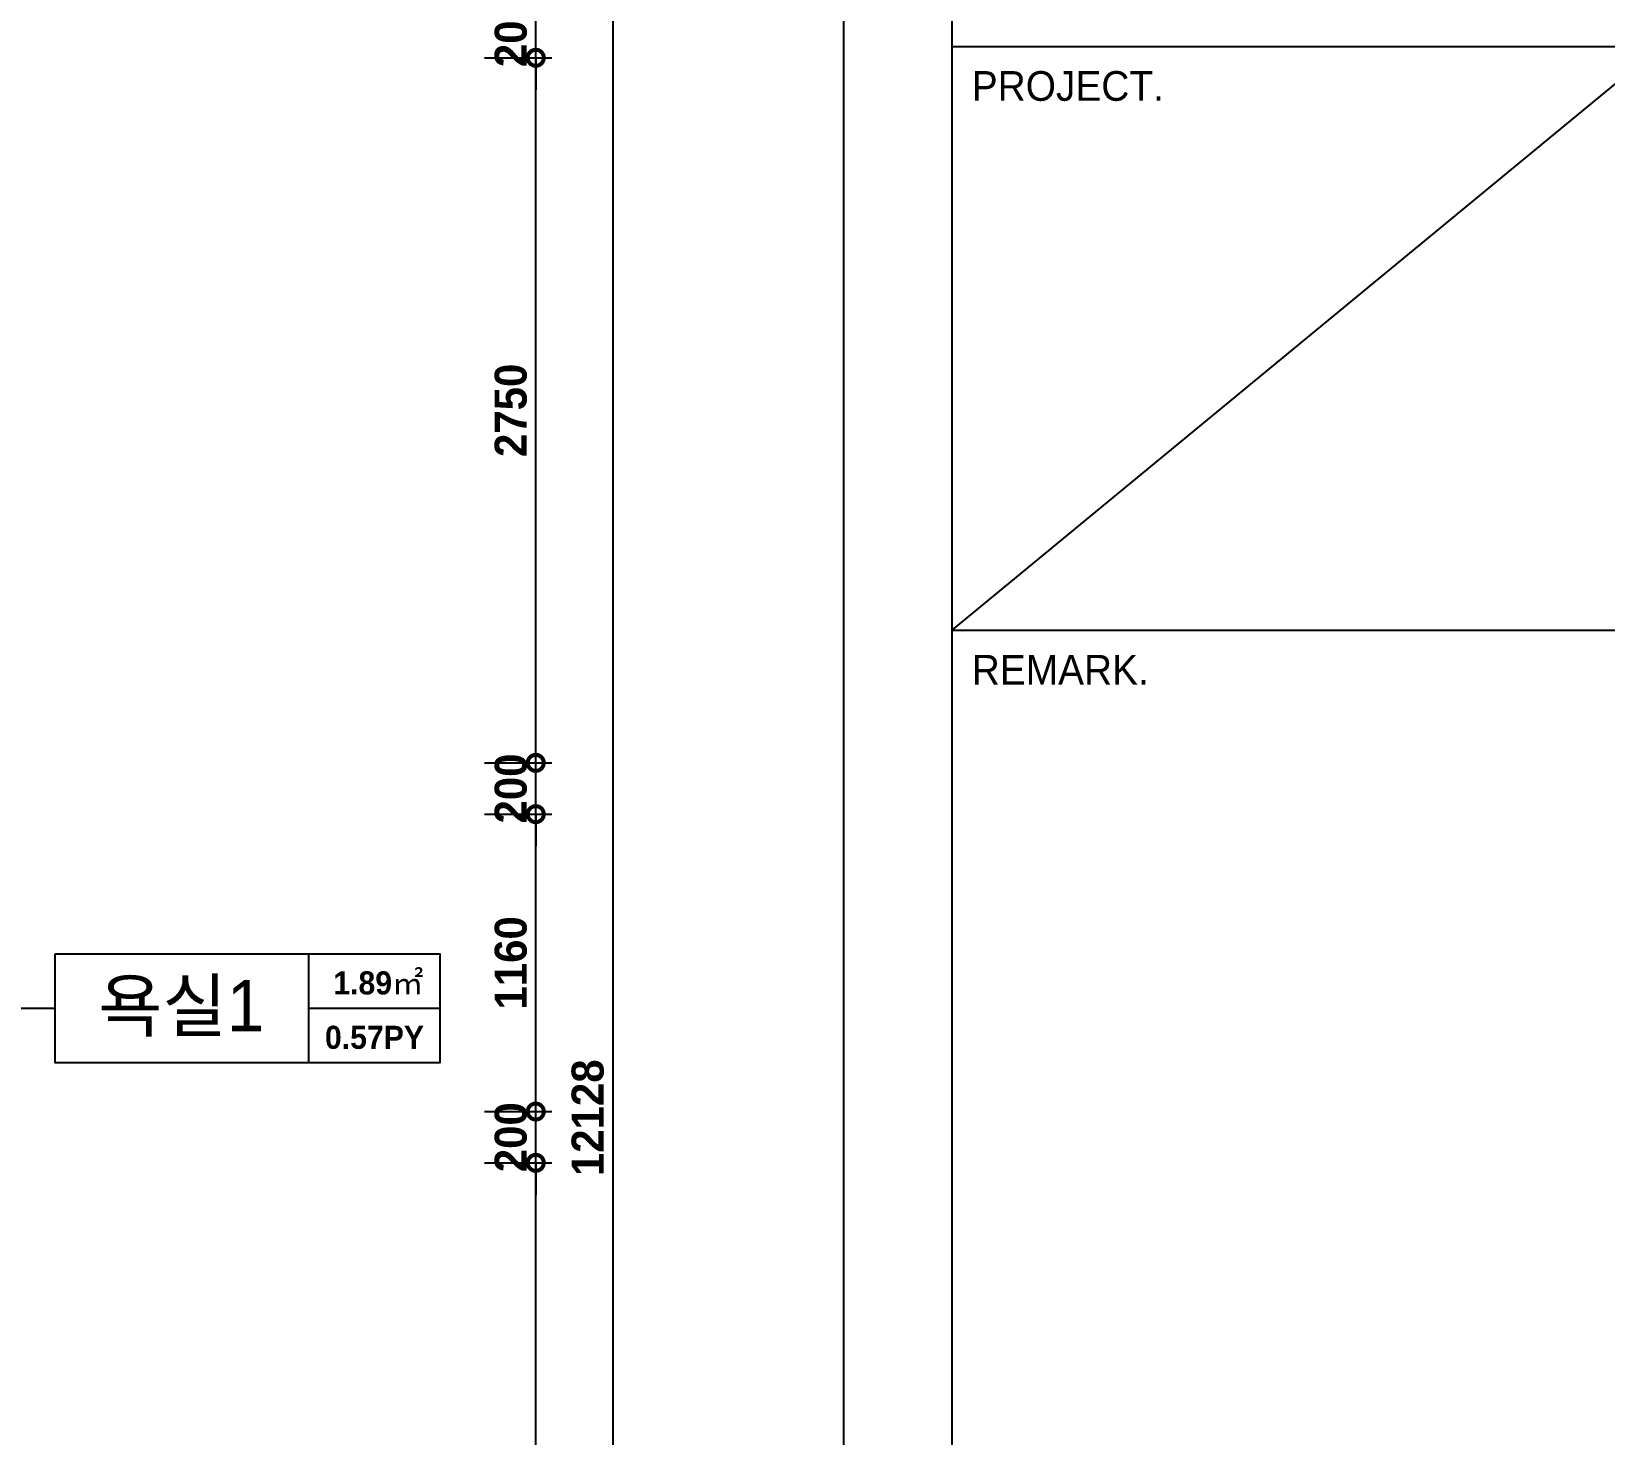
# Model space of a CAD drawing. Header units: inches. Extents: x 4138 to 127072, y -26315 to 43858.
# Drawn here: x 49086 to 55220, y 31873 to 37346 of the extents above; entities that cross this region are included whole.
import ezdxf
from ezdxf.enums import TextEntityAlignment as Align

# ---------------------------------------------------------------- set-up
doc = ezdxf.new("R2010")
doc.units = ezdxf.units.IN
doc.header["$LTSCALE"] = 50
doc.header["$MEASUREMENT"] = 0
for name, color, linetype in [('03-TEXT', 3, 'Continuous'), ('07-DIM', 5, 'Continuous'), ('07-DIM WAL', 5, 'Continuous'), ('253', 253, 'Continuous'), ('FORM(YOURNAME)-11', 1, 'Continuous')]:
    doc.layers.add(name, color=color, linetype=linetype)
doc.styles.add('YOURNAME', font='HY울릉도M.TTF')
doc.styles.add('넥슨고딕', font='')
doc.styles.add('마감재', font='stylu.ttf')
doc.styles.add('코레일둥고', font='Korail_Round_Gothic_Medium.ttf')
doc.styles.get('넥슨고딕').set_extended_font_data('NEXON Lv1 Gothic Bold', bold=True)
doc.dimstyles.new('50', dxfattribs={"dimscale": 50, "dimtxt": 2.5, "dimasz": 2.5, "dimexe": 1.25, "dimexo": 2, "dimtad": 1, "dimdec": 0, "dimtxsty": '넥슨고딕', "dimblk": 'DOTSMALL', "dimcen": 2.5, "dimclrd": 1, "dimclre": 1, "dimclrt": 2, "dimadec": 0, "dimazin": 0, "dimtfac": 1, "dimtdec": 0, "dimtix": 1, "dimtmove": 0, "dimatfit": 3, "dimldrblk": 'DOTSMALL', "dimfxl": 1.25, "dimarcsym": 0})
doc.dimstyles.new('벽치수 Copy of DIM-50', dxfattribs={"dimscale": 50, "dimtxt": 2, "dimasz": 0.7, "dimexe": 1, "dimexo": 1, "dimgap": 0.7, "dimtad": 1, "dimdec": 0, "dimzin": 1, "dimdsep": 46, "dimlunit": 6, "dimtxsty": '마감재', "dimblk": 'ARCHTICK', "dimcen": -0.09, "dimclrd": 256, "dimclre": 256, "dimclrt": 3, "dimadec": 0, "dimazin": 0, "dimtfac": 1, "dimtdec": 0, "dimtix": 1, "dimtmove": 2, "dimatfit": 0, "dimldrblk": 'ARCHTICK', "dimfxl": 1, "dimtolj": 1, "dimtzin": 0, "dimarcsym": 0})

# ---------------------------------------------------------------- blocks, each defined once
blk = doc.blocks.new('_ARCHTICK')
at = {"color": 0, "linetype": 'ByBlock', "const_width": 0.075}
blk.add_lwpolyline([(-0.25, -0.25), (0.25, 0.25)], dxfattribs=at)
blk = doc.blocks.new('_DOTSMALL')
at = {"color": 0, "linetype": 'ByBlock', "const_width": 0.5}
blk.add_lwpolyline([(-0.0625, 0, 1), (0.0625, 0, 1)], format="xyb", close=True, dxfattribs=at)
blk = doc.blocks.new('*D195')
at = {"layer": '07-DIM', "color": 1, "lineweight": -2, "transparency": 16777216}
for p, q in [((50852.4, 32933), (51114.9, 32933)), ((51052.4, 29285), (51052.4, 32933)), ((50852.4, 29285), (51114.9, 29285))]:
    blk.add_line(p, q, dxfattribs=at)
at = {"layer": 'Defpoints', "color": 0, "transparency": 16777216}
for p in [(50752.4, 32933), (51052.4, 32933), (50752.4, 29285)]:
    blk.add_point(p, dxfattribs=at)
at = {"layer": '07-DIM', "color": 1, "lineweight": -2, "transparency": 16777216, "xscale": 125, "yscale": 125, "zscale": 125}
for p, rotation in [((51052.4, 32933), 90), ((51052.4, 29285), 270)]:
    blk.add_blockref('_DOTSMALL', p, dxfattribs=dict(at, rotation=rotation))
at = {"layer": '07-DIM', "color": 2, "transparency": 16777216, "insert": (50955.5, 31109), "char_height": 125, "attachment_point": 5, "rotation": 90, "style": '넥슨고딕'}
blk.add_mtext('3648', dxfattribs=at)
blk = doc.blocks.new('*D196')
at = {"layer": '07-DIM', "color": 1, "lineweight": -2, "transparency": 16777216}
for p, q in [((51052.4, 33133), (51052.4, 33258)), ((50852.4, 33133), (51114.9, 33133)), ((51052.4, 32933), (51052.4, 33133)), ((50852.4, 32933), (51114.9, 32933)), ((51052.4, 32933), (51052.4, 32808))]:
    blk.add_line(p, q, dxfattribs=at)
at = {"layer": 'Defpoints', "color": 0, "transparency": 16777216}
for p in [(50752.4, 33133), (51052.4, 33133), (50752.4, 32933)]:
    blk.add_point(p, dxfattribs=at)
at = {"layer": '07-DIM', "color": 1, "lineweight": -2, "transparency": 16777216, "xscale": 125, "yscale": 125, "zscale": 125}
for p, rotation in [((51052.4, 33133), 270), ((51052.4, 32933), 90)]:
    blk.add_blockref('_DOTSMALL', p, dxfattribs=dict(at, rotation=rotation))
at = {"layer": '07-DIM', "color": 2, "transparency": 16777216, "insert": (50955.5, 33033), "char_height": 125, "attachment_point": 5, "rotation": 90, "style": '넥슨고딕'}
blk.add_mtext('200', dxfattribs=at)
blk = doc.blocks.new('*D197')
at = {"layer": '07-DIM', "color": 1, "lineweight": -2, "transparency": 16777216}
for p, q in [((50852.4, 34293), (51114.9, 34293)), ((51052.4, 33133), (51052.4, 34293)), ((50852.4, 33133), (51114.9, 33133))]:
    blk.add_line(p, q, dxfattribs=at)
at = {"layer": 'Defpoints', "color": 0, "transparency": 16777216}
for p in [(50752.4, 34293), (51052.4, 34293), (50752.4, 33133)]:
    blk.add_point(p, dxfattribs=at)
at = {"layer": '07-DIM', "color": 1, "lineweight": -2, "transparency": 16777216, "xscale": 125, "yscale": 125, "zscale": 125}
for p, rotation in [((51052.4, 34293), 90), ((51052.4, 33133), 270)]:
    blk.add_blockref('_DOTSMALL', p, dxfattribs=dict(at, rotation=rotation))
at = {"layer": '07-DIM', "color": 2, "transparency": 16777216, "insert": (50955.5, 33713), "char_height": 125, "attachment_point": 5, "rotation": 90, "style": '넥슨고딕'}
blk.add_mtext('1160', dxfattribs=at)
blk = doc.blocks.new('*D198')
at = {"layer": '07-DIM', "color": 1, "lineweight": -2, "transparency": 16777216}
for p, q in [((51052.4, 34493), (51052.4, 34618)), ((50852.4, 34493), (51114.9, 34493)), ((51052.4, 34293), (51052.4, 34493)), ((50852.4, 34293), (51114.9, 34293)), ((51052.4, 34293), (51052.4, 34168))]:
    blk.add_line(p, q, dxfattribs=at)
at = {"layer": 'Defpoints', "color": 0, "transparency": 16777216}
for p in [(50752.4, 34493), (51052.4, 34493), (50752.4, 34293)]:
    blk.add_point(p, dxfattribs=at)
at = {"layer": '07-DIM', "color": 1, "lineweight": -2, "transparency": 16777216, "xscale": 125, "yscale": 125, "zscale": 125}
for p, rotation in [((51052.4, 34493), 270), ((51052.4, 34293), 90)]:
    blk.add_blockref('_DOTSMALL', p, dxfattribs=dict(at, rotation=rotation))
at = {"layer": '07-DIM', "color": 2, "transparency": 16777216, "insert": (50955.5, 34393), "char_height": 125, "attachment_point": 5, "rotation": 90, "style": '넥슨고딕'}
blk.add_mtext('200', dxfattribs=at)
blk = doc.blocks.new('*D199')
at = {"layer": '07-DIM', "color": 1, "lineweight": -2, "transparency": 16777216}
for p, q in [((50852.4, 37243), (51114.9, 37243)), ((51052.4, 34493), (51052.4, 37243)), ((50852.4, 34493), (51114.9, 34493))]:
    blk.add_line(p, q, dxfattribs=at)
at = {"layer": 'Defpoints', "color": 0, "transparency": 16777216}
for p in [(50752.4, 37243), (51052.4, 37243), (50752.4, 34493)]:
    blk.add_point(p, dxfattribs=at)
at = {"layer": '07-DIM', "color": 1, "lineweight": -2, "transparency": 16777216, "xscale": 125, "yscale": 125, "zscale": 125}
for p, rotation in [((51052.4, 37243), 90), ((51052.4, 34493), 270)]:
    blk.add_blockref('_DOTSMALL', p, dxfattribs=dict(at, rotation=rotation))
at = {"layer": '07-DIM', "color": 2, "transparency": 16777216, "insert": (50955.5, 35868), "char_height": 125, "attachment_point": 5, "rotation": 90, "style": '넥슨고딕'}
blk.add_mtext('2750', dxfattribs=at)
blk = doc.blocks.new('*D200')
at = {"layer": '07-DIM', "color": 1, "lineweight": -2, "transparency": 16777216}
for p, q in [((51052.4, 37443), (51052.4, 37568)), ((50852.4, 37443), (51114.9, 37443)), ((51052.4, 37243), (51052.4, 37443)), ((50852.4, 37243), (51114.9, 37243)), ((51052.4, 37243), (51052.4, 37118))]:
    blk.add_line(p, q, dxfattribs=at)
at = {"layer": 'Defpoints', "color": 0, "transparency": 16777216}
for p in [(50752.4, 37443), (51052.4, 37443), (50752.4, 37243)]:
    blk.add_point(p, dxfattribs=at)
at = {"layer": '07-DIM', "color": 1, "lineweight": -2, "transparency": 16777216, "xscale": 125, "yscale": 125, "zscale": 125}
for p, rotation in [((51052.4, 37443), 270), ((51052.4, 37243), 90)]:
    blk.add_blockref('_DOTSMALL', p, dxfattribs=dict(at, rotation=rotation))
at = {"layer": '07-DIM', "color": 2, "transparency": 16777216, "insert": (50955.5, 37343), "char_height": 125, "attachment_point": 5, "rotation": 90, "style": '넥슨고딕'}
blk.add_mtext('200', dxfattribs=at)
blk = doc.blocks.new('*D228')
at = {"layer": '07-DIM', "color": 1, "lineweight": -2, "transparency": 16777216}
for p, q in [((50852.4, 39173), (51414.9, 39173)), ((51352.4, 39173), (51352.4, 27045)), ((50852.4, 27045), (51414.9, 27045))]:
    blk.add_line(p, q, dxfattribs=at)
at = {"layer": 'Defpoints', "color": 0, "transparency": 16777216}
for p in [(50752.4, 39173), (50752.4, 27045), (51352.4, 27045)]:
    blk.add_point(p, dxfattribs=at)
at = {"layer": '07-DIM', "color": 1, "lineweight": -2, "transparency": 16777216, "xscale": 125, "yscale": 125, "zscale": 125}
for p, rotation in [((51352.4, 39173), 90), ((51352.4, 27045), 270)]:
    blk.add_blockref('_DOTSMALL', p, dxfattribs=dict(at, rotation=rotation))
at = {"layer": '07-DIM', "color": 2, "transparency": 16777216, "insert": (51255.5, 33109), "char_height": 125, "attachment_point": 5, "rotation": 90, "style": '넥슨고딕'}
blk.add_mtext('12128', dxfattribs=at)
blk = doc.blocks.new('FORM-PLAN')
at = {"layer": 'Defpoints', "color": 158}
for p, q in [((1346, 54915), (1346, -2085)), ((10556, 41093), (1346, 33504))]:
    blk.add_line(p, q, dxfattribs=at)
blk.add_lwpolyline([(-69444, 53115), (-64, 53115), (-64, 1215), (-69444, 1215)], close=True, dxfattribs=at)
at = {"layer": 'FORM(YOURNAME)-11', "color": 14}
for p, q in [((1346, 41093), (10556, 41093)), ((1346, 33504), (10556, 33504))]:
    blk.add_line(p, q, dxfattribs=at)
at = {"layer": 'FORM(YOURNAME)-11', "color": 14, "style": 'YOURNAME'}
for s, p in [('PROJECT.', (1603, 40579)), ('REMARK.', (1603, 32989))]:
    blk.add_text(s, height=386.1, dxfattribs=at).set_placement(p, align=Align.MIDDLE_LEFT)
at = {"layer": 'FORM(YOURNAME)-11', "color": 3, "style": 'YOURNAME'}
for tag, height, p in [('1', 450, (9905, 18188)), ('2', 450, (9905, 17544)), ('3', 450, (9905, 16257)), ('4', 450, (9905, 14326)), ('5', 515, (9905, 12009)), ('6', 515, (9905, 9757)), ('7', 515, (9905, 7504)), ('8', 515, (9905, 5252)), ('9', 515, (9905, 2999)), ('10', 515, (5655, 811)), ('11', 515, (9905, 747)), ('12', 515, (5655, -1441)), ('13', 515, (9905, -1441))]:
    blk.add_attdef(tag, text='', height=height, dxfattribs=at).set_placement(p, align=Align.MIDDLE_RIGHT)

msp = doc.modelspace()

# ---------------------------------------------------------------- linework, layer by layer
at = {"layer": '253'}
for p, q in [((50168.1, 33323.5), (50168.1, 33748.1)), ((50168.1, 33535.8), (50677.8, 33535.8))]:
    msp.add_line(p, q, dxfattribs=at)
msp.add_lwpolyline([(49177.8, 33748.1), (50677.8, 33748.1), (50677.8, 33323.5), (49177.8, 33323.5)], close=True, dxfattribs=at)

# ---------------------------------------------------------------- block references
at = {"layer": '07-DIM WAL', "xscale": 0.3, "yscale": 0.3, "zscale": 0.3}
msp.add_blockref('FORM-PLAN', (52271.7, 24959.4), dxfattribs=at)

# ---------------------------------------------------------------- texts
at = {"layer": '03-TEXT'}
for s, height, style, p in [('1.89㎡', 90, '넥슨고딕', (50438.9, 33589.9)), ('욕실1', 200, '코레일둥고', (49669.5, 33446)), ('0.57PY', 90, '넥슨고딕', (50423.5, 33377.6))]:
    msp.add_text(s, height=height, dxfattribs=dict(at, style=style)).set_placement(p, align=Align.CENTER)

# ---------------------------------------------------------------- dimensions: what is measured, and where the dimension line sits
at = {"layer": '07-DIM'}
for base, p1, p2, picture, middle in [((51352.4, 27045), (50752.4, 39173), (50752.4, 27045), '*D228', (51255.5, 33109)), ((51052.4, 37443), (50752.4, 37243), (50752.4, 37443), '*D200', (50955.5, 37343)), ((51052.4, 37243), (50752.4, 34493), (50752.4, 37243), '*D199', (50955.5, 35868)), ((51052.4, 34493), (50752.4, 34293), (50752.4, 34493), '*D198', (50955.5, 34393)), ((51052.4, 34293), (50752.4, 33133), (50752.4, 34293), '*D197', (50955.5, 33713)), ((51052.4, 33133), (50752.4, 32933), (50752.4, 33133), '*D196', (50955.5, 33033)), ((51052.4, 32933), (50752.4, 29285), (50752.4, 32933), '*D195', (50955.5, 31109))]:
    dim = msp.add_linear_dim(base=base, p1=p1, p2=p2, angle=270, dimstyle='50', dxfattribs=at)
    dim.commit()
    dim.dimension.update_dxf_attribs({"geometry": picture, "text_midpoint": middle})

# ---------------------------------------------------------------- leaders
at = {"layer": '253'}
msp.add_leader([(47985.5, 33535.8), (49177.8, 33535.8)], dimstyle='벽치수 Copy of DIM-50', override={"dimgap": 0.7, "dimtad": 0, "dimldrblk": 'Dot'}, dxfattribs=at)

doc.saveas('drawing.dxf')
